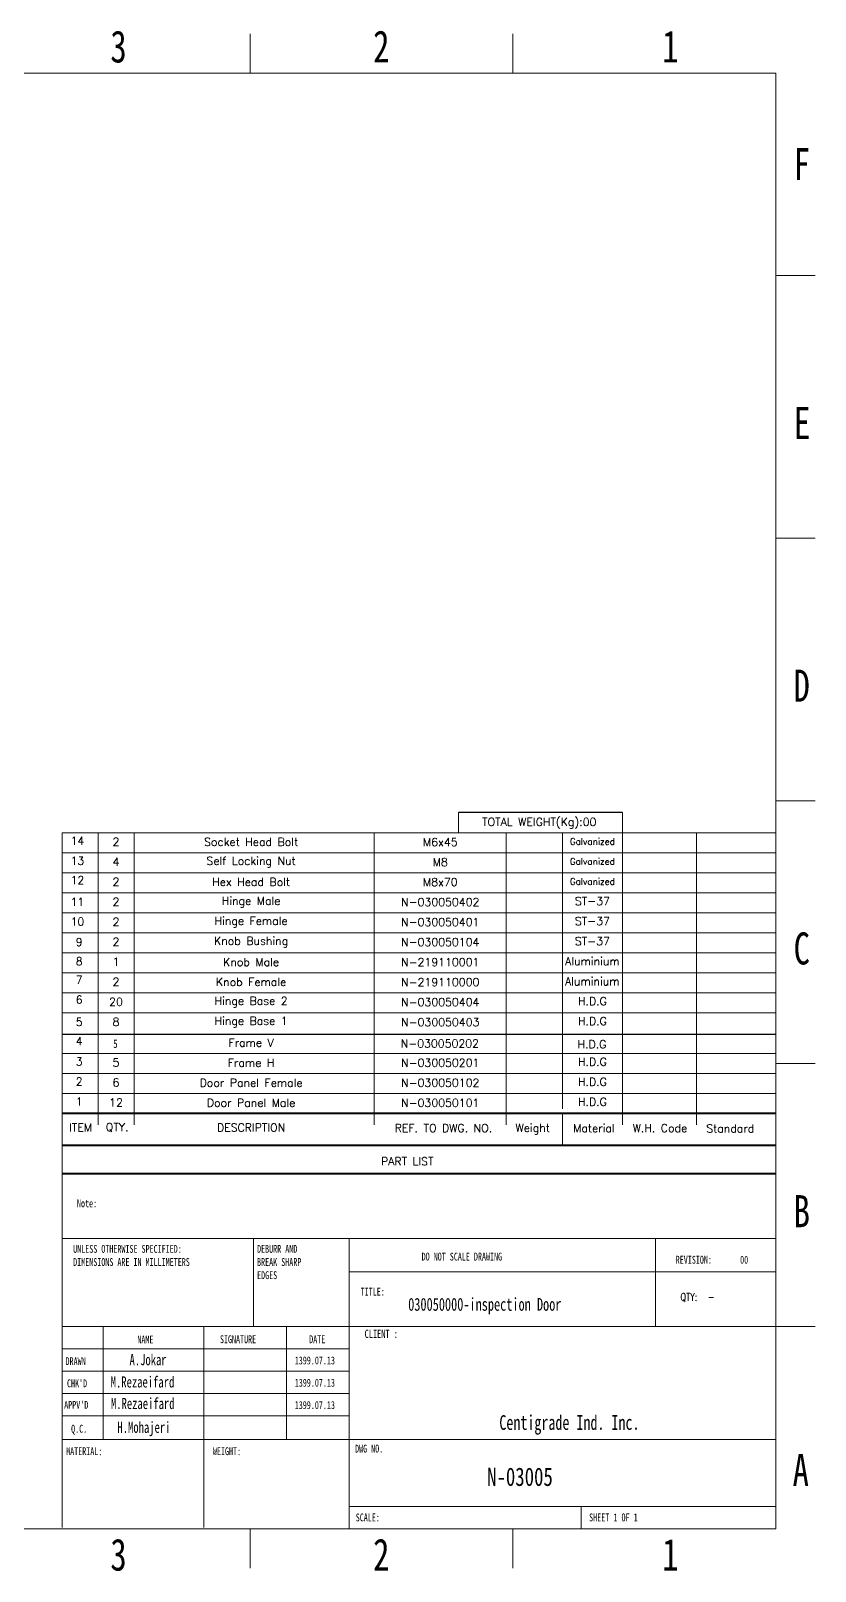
# Model space of a CAD drawing. Header units: millimetres. Extents: x 1498 to 4821, y -76 to 2271.
# Drawn here: x 3626 to 4821, y -76 to 2271 of the extents above; entities that cross this region are included whole.
import ezdxf
from ezdxf.enums import TextEntityAlignment as Align

# ---------------------------------------------------------------- set-up
doc = ezdxf.new("R2010")
doc.units = ezdxf.units.MM
doc.layers.add('title', color=7, linetype='Continuous', lineweight=15)
doc.styles.add('SLDTEXTSTYLE0', font='TXT', dxfattribs={"width": 0.75})
doc.styles.add('SLDTEXTSTYLE1', font='TXT', dxfattribs={"width": 0.686449})
doc.styles.add('SLDTEXTSTYLE2', font='TXT', dxfattribs={"width": 0.652778})
doc.styles.add('SLDTEXTSTYLE3', font='TXT', dxfattribs={"width": 0.6875})
doc.styles.add('SLDTEXTSTYLE4', font='TXT', dxfattribs={"width": 0.7})
doc.styles.add('SLDTEXTSTYLE5', font='TXT', dxfattribs={"width": 0.75, "bigfont": 'bigfont'})
doc.styles.add('TITLE', font='romans.shx', dxfattribs={"height": 2.5})

# ---------------------------------------------------------------- blocks, each defined once
blk = doc.blocks.new('SW_NOTE_62')
at = {"color": 0, "linetype": 'Continuous', "lineweight": 0, "char_height": 1.5, "attachment_point": 1, "style": 'SLDTEXTSTYLE0'}
for s, insert in [('UNLESS OTHERWISE SPECIFIED:', (0, 1.93)), ('DIMENSIONS ARE IN MILLIMETERS', (0, -0.57))]:
    blk.add_mtext(s, dxfattribs=dict(at, insert=insert))
blk = doc.blocks.new('SW_NOTE_63')
at = {"color": 0, "linetype": 'Continuous', "lineweight": 0, "char_height": 1.5, "attachment_point": 1, "style": 'SLDTEXTSTYLE0'}
for s, insert in [('DEBURR AND', (0, 1.93)), ('BREAK SHARP', (0, -0.57)), ('EDGES', (0, -3.07))]:
    blk.add_mtext(s, dxfattribs=dict(at, insert=insert))

msp = doc.modelspace()

# ---------------------------------------------------------------- linework, layer by layer
at = {"linetype": 'Continuous', "lineweight": 18}
for p, q in [((3960, 2206.2), (3960, 2266.2)), ((4360.3, 2206.2), (4360.3, 2266.2)), ((1557.9, 2206.2), (4760.6, 2206.2)), ((4760.6, 2206.2), (4760.6, -11.7)), ((4760.6, 1897.9), (4820.7, 1897.9)), ((4760.6, 1497.6), (4820.7, 1497.6)), ((4820.7, 1097.2), (4760.6, 1097.2)), ((4760.6, 1097.2), (4820.7, 1097.2)), ((4760.6, 696.9), (4820.7, 696.9)), ((3673.3, 529.5), (4760.6, 529.5)), ((3673.3, 529.5), (3673.3, 430.6)), ((3673.3, 430.6), (4760.6, 430.6)), ((3673.3, 430.6), (3673.3, -9.7)), ((3964.8, 430.6), (3964.8, 296.5)), ((4110.5, 430.6), (4110.5, -11.7)), ((4577.2, 296.5), (4577.2, 430.6)), ((4760.6, 379.6), (4110.5, 379.6)), ((4760.6, 296.5), (3673.3, 296.5)), ((3735.8, 296.5), (3735.8, 124.4)), ((3889.4, 296.5), (3889.4, -9.7)), ((4015.3, 296.5), (4015.3, 124.4)), ((4110.5, -9.7), (4110.5, 296.5)), ((4760.6, 296.5), (4820.7, 296.5)), ((4110.5, 262.5), (3673.3, 262.5)), ((4110.5, 228.5), (3673.3, 228.5)), ((4110.5, 194.4), (3673.3, 194.4)), ((4110.5, 160.4), (3673.3, 160.4)), ((3756.6, 124.4), (3673.3, 124.4)), ((3756.6, 124.4), (4760.6, 124.4)), ((4110.5, 22.3), (4760.6, 22.3)), ((4464.4, -11.7), (4464.4, 22.3)), ((4760.6, -11.7), (1557.9, -11.7)), ((3960, -11.7), (3960, -71.8)), ((4360.3, -11.7), (4360.3, -71.8))]:
    msp.add_line(p, q, dxfattribs=at)
for p, q in [((4527.1, 1079.3), (4277.2, 1079.3)), ((3673.3, 741.6), (4760.6, 741.6))]:
    msp.add_line(p, q)
at = {"layer": 'title', "color": 7}
for p, q in [((4277.2, 1048.8), (4277.2, 1079.3)), ((4527.1, 1079.3), (4527.1, 1048.8)), ((4435.8, 1048.8), (4435.8, 628)), ((4435.8, 621), (4435.8, 572.2))]:
    msp.add_line(p, q, dxfattribs=at)
at = {"layer": 'title', "color": 0}
for p, q in [((3673.3, 529.5), (3673.3, 1048.8)), ((4760.6, 1048.8), (3673.3, 1048.8)), ((3728.2, 1048.8), (3728.2, 603.6)), ((3783.1, 1048.8), (3783.1, 603.6)), ((4149, 1048.8), (4149, 603.6)), ((4349.9, 1048.8), (4349.9, 603.6)), ((4527.1, 1048.8), (4527.1, 603.6)), ((4640, 1048.8), (4640, 603.6)), ((4760.6, 1018.3), (3673.3, 1018.3)), ((4760.6, 987.8), (3673.3, 987.8)), ((4760.6, 957.4), (3673.3, 957.4)), ((4760.6, 926.9), (3673.3, 926.9)), ((4760.6, 896.4), (3673.3, 896.4)), ((4760.6, 865.9), (3673.3, 865.9)), ((4760.6, 835.4), (3673.3, 835.4)), ((4760.6, 804.9), (3673.3, 804.9)), ((4760.6, 774.4), (3673.3, 774.4)), ((4760.6, 712.5), (3673.3, 712.5)), ((4760.6, 682), (3673.3, 682)), ((4760.6, 651.5), (3673.3, 651.5))]:
    msp.add_line(p, q, dxfattribs=at)
at = {"layer": 'title', "color": 0, "const_width": 3.05}
for points in [[(4760.6, 621), (3673.3, 621)], [(4760.6, 572.2), (3673.3, 572.2)], [(4760.6, 529.5), (3673.3, 529.5)]]:
    msp.add_lwpolyline(points, dxfattribs=at)

# ---------------------------------------------------------------- block references
at = {"linetype": 'Continuous', "lineweight": 18, "xscale": 8.006780111455791, "yscale": 8.006780111455791, "zscale": 8.006780111455791}
for name, p in [('SW_NOTE_62', (3690.2, 405.2)), ('SW_NOTE_63', (3970.4, 405.2))]:
    msp.add_blockref(name, p, dxfattribs=at)

# ---------------------------------------------------------------- texts
at = {"linetype": 'Continuous', "lineweight": 18}
for s, insert, char_height, attachment_point, style in [('3', (3759.3, 2271.1), 48.8, 2, 'SLDTEXTSTYLE0'), ('2', (4159.6, 2271.1), 48.8, 2, 'SLDTEXTSTYLE0'), ('1', (4600, 2271.1), 48.8, 2, 'SLDTEXTSTYLE0'), ('F', (4800.2, 2091.9), 48.8, 2, 'SLDTEXTSTYLE0'), ('E', (4800.8, 1697.5), 48.8, 2, 'SLDTEXTSTYLE0'), ('D', (4800.1, 1297.2), 48.8, 2, 'SLDTEXTSTYLE0'), ('C', (4800.2, 896.8), 48.8, 2, 'SLDTEXTSTYLE0'), ('B', (4800.3, 496.5), 48.8, 2, 'SLDTEXTSTYLE0'), ('Note:', (3696, 490), 12.01, 1, 'SLDTEXTSTYLE0'), ('DO NOT SCALE DRAWING', (4221.1, 408.9), 12.01, 1, 'SLDTEXTSTYLE0'), ('REVISION:       00', (4608.2, 404.1), 12.01, 1, 'SLDTEXTSTYLE2'), ('TITLE:', (4128.2, 355.5), 12.01, 1, 'SLDTEXTSTYLE0'), ('030050000-inspection Door', (4200.6, 340), 19.617, 1, 'SLDTEXTSTYLE4'), ('QTY:  -', (4615.5, 347.3), 12.01, 1, 'SLDTEXTSTYLE5'), ('NAME', (3788, 282.5), 12.01, 1, 'SLDTEXTSTYLE0'), ('SIGNATURE', (3913.8, 283), 12.01, 1, 'SLDTEXTSTYLE0'), ('DATE', (4049.8, 283), 12.01, 1, 'SLDTEXTSTYLE0'), ('CLIENT :', (4134.2, 291.6), 12.71, 1, 'SLDTEXTSTYLE4'), ('DRAWN', (3678.5, 249.6), 12.01, 1, 'SLDTEXTSTYLE1'), ('A.Jokar', (3776.1, 254.3), 16.95, 1, 'SLDTEXTSTYLE4'), ('1399.07.13', (4027.8, 250.7), 12.01, 1, 'SLDTEXTSTYLE0'), ("CHK'D", (3680.8, 215.8), 12.01, 1, 'SLDTEXTSTYLE0'), ('M.Rezaeifard', (3747.4, 220.4), 16.948, 1, 'SLDTEXTSTYLE4'), ('1399.07.13', (4027.8, 216.7), 12.01, 1, 'SLDTEXTSTYLE0'), ('M.Rezaeifard', (3747.8, 187.6), 16.948, 1, 'SLDTEXTSTYLE4'), ("APPV'D", (3676.5, 183), 12.01, 1, 'SLDTEXTSTYLE0'), ('1399.07.13', (4027.8, 182.7), 12.01, 1, 'SLDTEXTSTYLE0'), ('Q.C.', (3687.1, 146.6), 12.01, 1, 'SLDTEXTSTYLE0'), ('H.Mohajeri', (3757.7, 151.3), 16.95, 1, 'SLDTEXTSTYLE4'), ('Centigrade Ind. Inc.', (4339.5, 161.3), 22.419, 1, 'SLDTEXTSTYLE4'), ('MATERIAL:', (3679.5, 112.4), 12.01, 1, 'SLDTEXTSTYLE0'), ('WEIGHT:', (3903.1, 112.4), 12, 1, 'SLDTEXTSTYLE0'), ('DWG NO.', (4119.7, 116.3), 12.01, 1, 'SLDTEXTSTYLE0'), ('A', (4798.7, 102.2), 48.8, 2, 'SLDTEXTSTYLE0'), ('N-03005', (4320.9, 81.5), 28.02, 1, 'SLDTEXTSTYLE0'), ('SCALE:', (4120.7, 11.5), 12.01, 1, 'SLDTEXTSTYLE0'), ('SHEET 1 OF 1', (4476.2, 11.5), 12.01, 1, 'SLDTEXTSTYLE3'), ('3', (3759.3, -26.8), 48.8, 2, 'SLDTEXTSTYLE0'), ('2', (4159.6, -26.8), 48.8, 2, 'SLDTEXTSTYLE0'), ('1', (4600, -26.8), 48.8, 2, 'SLDTEXTSTYLE0')]:
    msp.add_mtext(s, dxfattribs=dict(at, insert=insert, char_height=char_height, attachment_point=attachment_point, style=style))
at = {"insert": (3751.2, 733.9), "char_height": 13.2, "attachment_point": 1, "style": 'SLDTEXTSTYLE0'}
msp.add_mtext_dynamic_manual_height_columns('5', width=19.022, gutter_width=17.5, heights=[0], dxfattribs=at)
at = {"layer": 'title', "color": 7, "style": 'TITLE'}
for s, height, p in [('TOTAL WEIGHT(Kg):00', 12.197, (4400.3, 1064.3)), ('Weight', 12.2, (4390.3, 597.2))]:
    msp.add_text(s, height=height, dxfattribs=at).set_placement(p, align=Align.MIDDLE)
at = {"layer": 'title', "style": 'TITLE'}
for s, p in [('14', (3686.3, 1030.4)), ('13', (3686.3, 999.9)), ('12', (3686.3, 970.4)), ('11', (3686.3, 937.3)), ('10', (3686.3, 907.2)), ('9', (3694.2, 876.1)), ('8', (3694.2, 846.7)), ('7', (3694.2, 818.5)), ('6', (3694.2, 788.3)), ('5', (3694.2, 754.3)), ('4', (3694.2, 725.1)), ('3', (3694.2, 694)), ('2', (3694.2, 663.5)), ('1', (3694.2, 633))]:
    msp.add_text(s, height=12.2, dxfattribs=at).set_placement(p)
at = {"layer": 'title', "color": 0, "style": 'TITLE'}
for s, height, p in [('2', 12.2, (3755.5, 1035)), ('Socket Head Bolt', 12.197, (3961.3, 1034.7)), ('M6x45', 12.2, (4249.5, 1034.5)), ('Galvanized', 9.76, (4481.3, 1035.6)), ('4', 12.2, (3755.5, 1004.5)), ('Self Locking Nut', 12.197, (3961.3, 1004.2)), ('M8', 12.2, (4249.5, 1004)), ('Galvanized', 9.76, (4481.3, 1005.2)), ('2', 12.2, (3755.5, 974)), ('Hex Head Bolt', 12.197, (3961.3, 973.7)), ('M8x70', 12.2, (4249.5, 973.6)), ('Galvanized', 9.76, (4481.3, 974.7)), ('2', 12.2, (3755.5, 943.5)), ('Hinge Male', 12.2, (3961.3, 943.2)), ('N-030050402', 12.197, (4249.5, 943.1)), ('ST-37', 12.2, (4481.3, 944.6)), ('2', 12.2, (3755.5, 913)), ('Hinge Female', 12.197, (3961.3, 912.7)), ('N-030050401', 12.197, (4249.5, 912.6)), ('ST-37', 12.2, (4481.3, 914.1)), ('2', 12.2, (3755.5, 882.6)), ('Knob Bushing', 12.197, (3961.3, 882.2)), ('N-030050104', 12.197, (4249.5, 882.1)), ('ST-37', 12.2, (4481.3, 883.6)), ('1', 12.2, (3755.5, 852.1)), ('Knob Male', 12.2, (3961.3, 851.7)), ('N-219110001', 12.197, (4249.5, 851.6)), ('Aluminium', 12.2, (4481.3, 853.1)), ('2', 12.2, (3755.5, 821.6)), ('Knob Female', 12.197, (3961.3, 821.3)), ('N-219110000', 12.197, (4249.5, 821.1)), ('Aluminium', 12.2, (4481.1, 822.6)), ('Hinge Base 2', 12.197, (3961.3, 790.8)), ('H.D.G', 12.2, (4481.3, 792.1)), ('20', 12.2, (3755.5, 791.1)), ('N-030050404', 12.197, (4249.5, 790.6)), ('8', 12.2, (3755.5, 760.6)), ('Hinge Base 1', 12.197, (3961.3, 760.3)), ('N-030050403', 12.197, (4249.5, 760.1)), ('H.D.G', 12.2, (4481.3, 761.7)), ('Frame V', 12.2, (3961.3, 728.8)), ('N-030050202', 12.197, (4248.9, 727.6)), ('H.D.G', 12.2, (4480.6, 726.5)), ('5', 12.2, (3755.5, 698.6)), ('Frame H', 12.2, (3961.3, 698.3)), ('N-030050201', 12.197, (4249.5, 698.2)), ('H.D.G', 12.2, (4481.3, 699.7)), ('6', 12.2, (3755.5, 668.2)), ('Door Panel Female', 12.197, (3961.3, 667.8)), ('N-030050102', 12.197, (4249.5, 667.7)), ('H.D.G', 12.2, (4481.3, 669.2)), ('12', 12.2, (3755.5, 637.7)), ('Door Panel Male', 12.197, (3961.3, 637.3)), ('N-030050101', 12.197, (4249.5, 637.2)), ('H.D.G', 12.2, (4481.3, 638.7)), ('ITEM', 12.2, (3701.5, 599.7)), ('QTY.', 12.2, (3757.2, 599.7)), ('DESCRIPTION', 12.197, (3961.3, 599.5)), ('REF. TO DWG. NO.', 12.197, (4254.3, 598.7)), ('Material', 12.2, (4483.6, 598.7)), ('W.H. Code', 12.2, (4584.2, 598.7)), ('Standard', 12.2, (4691.4, 598.1)), ('PART LIST', 12.2, (4199.2, 548.1))]:
    msp.add_text(s, height=height, dxfattribs=at).set_placement(p, align=Align.MIDDLE)

doc.saveas('drawing.dxf')
